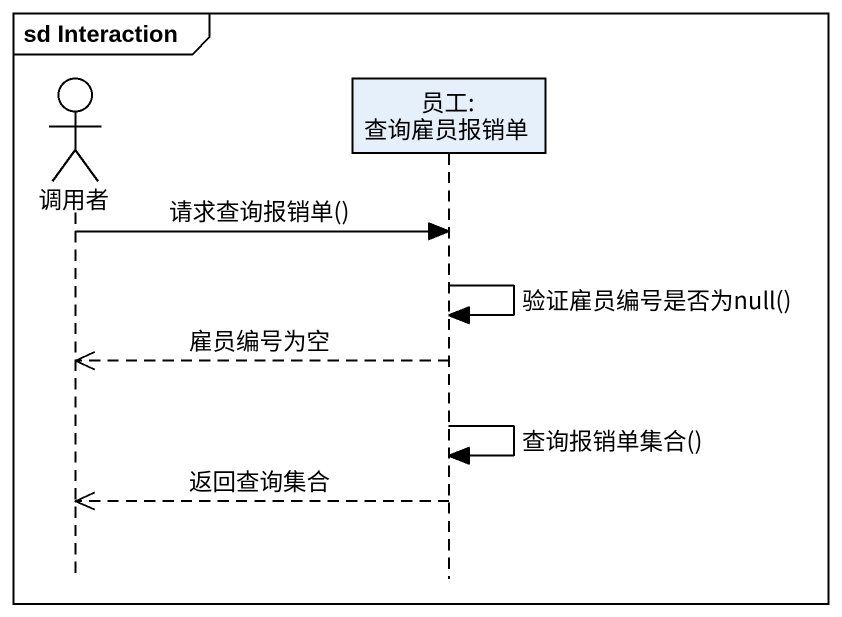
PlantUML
@startuml
mainframe sd Interaction
hide footbox
actor 调用者
participant "员工: 查询雇员报销单" as 员工_查询雇员报销单

调用者 -> 员工_查询雇员报销单 : 请求查询报销单()
员工_查询雇员报销单 -> 员工_查询雇员报销单 : 验证雇员编号是否为null()
员工_查询雇员报销单 -->> 调用者 : 雇员编号为空
员工_查询雇员报销单 -> 员工_查询雇员报销单 : 查询报销单集合()
员工_查询雇员报销单 -->> 调用者 : 返回查询集合
@enduml
